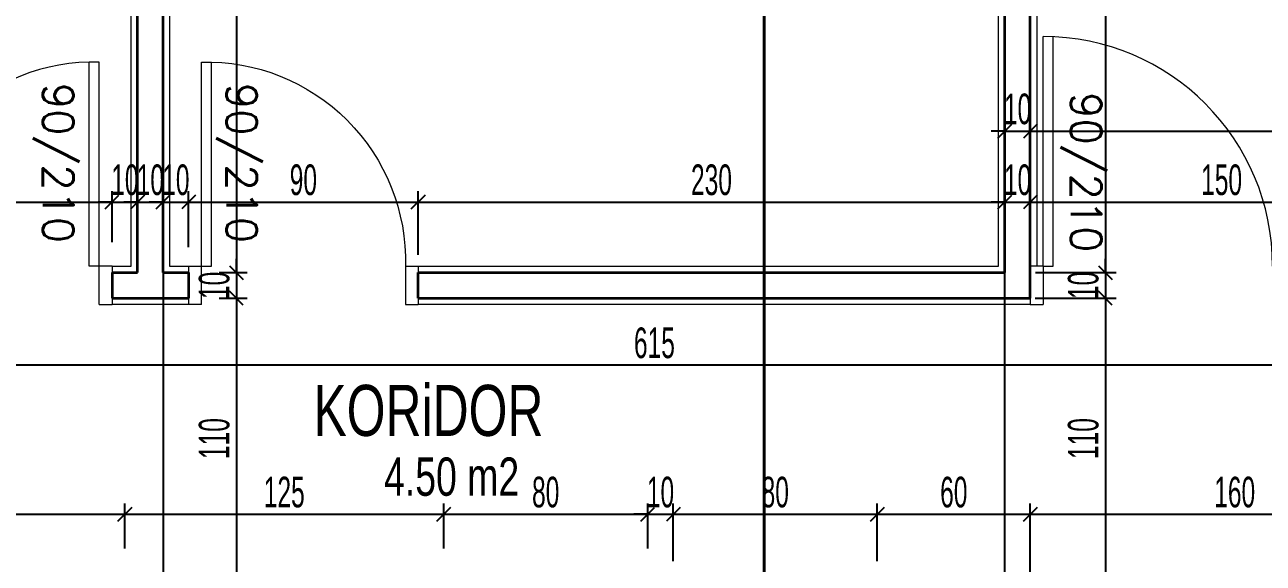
# Model space of a CAD drawing. Header units: inches. Extents: x -7543 to -822, y 102837 to 190349.
# Drawn here: x -829.9667 to -829.8696, y 102837.0617 to 102837.1038 of the extents above; entities that cross this region are included whole.
import ezdxf

# ---------------------------------------------------------------- set-up
doc = ezdxf.new("R2010")
doc.units = ezdxf.units.IN
doc.header["$MEASUREMENT"] = 0
doc.linetypes.add('DASHDOTX2', pattern=[2, 1, -0.5, 0, -0.5])
doc.linetypes.add('DASHED', pattern=[19.05, 12.7, -6.35])
doc.layers.get('0').update_dxf_attribs({"lineweight": 25})
for name, color, linetype, lineweight in [('AKS', 1, 'Continuous', 25), ('ICOL', 55, 'Continuous', 25), ('KESİT', 7, 'Continuous', 40), ('SIVA', 150, 'Continuous', 15), ('YAZI', 7, 'Continuous', 25)]:
    doc.layers.add(name, color=color, linetype=linetype, lineweight=lineweight)
doc.layers.add('DUVAR', color=7, linetype='Continuous', lineweight=35, true_color=0xfc4642)
doc.layers.add('KAPI', color=7, linetype='Continuous', lineweight=18, true_color=0xffb360)
doc.styles.add('arıal', font='arial.ttf', dxfattribs={"width": 0.7})
doc.styles.add('OLCU', font='tromand.shx', dxfattribs={"width": 0.6, "height": 12})
doc.styles.add('TXTX', font='TXTX')

# ---------------------------------------------------------------- blocks, each defined once
blk = doc.blocks.new('_Oblique')
at = {"color": 0, "linetype": 'ByBlock', "lineweight": -2}
blk.add_line((-0.5, -0.5), (0.5, 0.5), dxfattribs=at)
blk = doc.blocks.new('A$C00897202')
at = {"layer": 'KAPI'}
for p, q in [((81, 15), (81, 95)), ((85, 15), (85, 95)), ((5, 15), (0, 15)), ((5, 15), (5, 0)), ((85, 15), (81, 15)), ((85, 0), (85, 15)), ((90, 15), (85, 15)), ((5, 0), (0, 0)), ((85, 0), (90, 0))]:
    blk.add_line(p, q, dxfattribs=at)
blk.add_arc((83, 17), 78.03, 88.5312, 181.4688, dxfattribs=at)

msp = doc.modelspace()

# ---------------------------------------------------------------- linework, layer by layer
at = {"layer": 'AKS', "linetype": 'DASHDOTX2', "ltscale": 10}
for p, q in [((-829.95582, 102837.241781), (-829.95582, 102836.729325)), ((-829.889832, 102837.241781), (-829.889832, 102836.729325))]:
    msp.add_line(p, q, dxfattribs=at)
at = {"layer": 'DUVAR'}
for p, q in [((-829.95582, 102837.084431), (-829.95582, 102837.160431)), ((-829.95782, 102837.084431), (-829.95782, 102837.156431)), ((-829.88982, 102837.084431), (-829.88982, 102837.150431)), ((-829.88782, 102837.082431), (-829.88782, 102837.150431)), ((-829.95982, 102837.084431), (-829.95782, 102837.084431)), ((-829.95982, 102837.084431), (-829.95982, 102837.082431)), ((-829.95582, 102837.084431), (-829.95382, 102837.084431)), ((-829.95382, 102837.084431), (-829.95382, 102837.082431)), ((-829.93582, 102837.084431), (-829.88982, 102837.084431)), ((-829.93582, 102837.082431), (-829.93582, 102837.084431)), ((-829.95982, 102837.082431), (-829.95382, 102837.082431)), ((-829.93582, 102837.082431), (-829.88782, 102837.082431))]:
    msp.add_line(p, q, dxfattribs=at)
at = {"layer": 'ICOL'}
for p, q in [((-829.881932, 102837.186431), (-829.881932, 102837.084431)), ((-829.950077, 102837.160431), (-829.950077, 102837.084431)), ((-829.88982, 102837.095516), (-829.8909, 102837.095516)), ((-829.88982, 102837.095516), (-829.88782, 102837.095516)), ((-829.88782, 102837.095516), (-829.77532, 102837.095516)), ((-829.88782, 102837.095516), (-829.88674, 102837.095516)), ((-829.97782, 102837.089964), (-829.95982, 102837.089964)), ((-829.95982, 102837.089964), (-829.9609, 102837.089964)), ((-829.95982, 102837.089964), (-829.95782, 102837.089964)), ((-829.95782, 102837.089964), (-829.9589, 102837.089964)), ((-829.95782, 102837.089964), (-829.95582, 102837.089964)), ((-829.95782, 102837.089964), (-829.95674, 102837.089964)), ((-829.95582, 102837.089964), (-829.9569, 102837.089964)), ((-829.95582, 102837.089964), (-829.95382, 102837.089964)), ((-829.95582, 102837.089964), (-829.95474, 102837.089964)), ((-829.95382, 102837.089964), (-829.93582, 102837.089964)), ((-829.95382, 102837.089964), (-829.95274, 102837.089964)), ((-829.93582, 102837.089964), (-829.88982, 102837.089964)), ((-829.88982, 102837.089964), (-829.8909, 102837.089964)), ((-829.88982, 102837.089964), (-829.88782, 102837.089964)), ((-829.88782, 102837.089964), (-829.85782, 102837.089964)), ((-829.88782, 102837.089964), (-829.88674, 102837.089964)), ((-829.950077, 102837.084431), (-829.950077, 102837.085511)), ((-829.881932, 102837.084431), (-829.881932, 102837.085511)), ((-829.950077, 102837.084431), (-829.950077, 102837.082431)), ((-829.881932, 102837.084431), (-829.881932, 102837.082431)), ((-829.950077, 102837.082431), (-829.950077, 102837.060431)), ((-829.950077, 102837.082431), (-829.950077, 102837.081351)), ((-829.881932, 102837.082431), (-829.881932, 102837.060431)), ((-829.881932, 102837.082431), (-829.881932, 102837.081351)), ((-829.85577, 102837.077192), (-829.97882, 102837.077192)), ((-829.97882, 102837.0655), (-829.95882, 102837.0655)), ((-829.95882, 102837.0655), (-829.93382, 102837.0655)), ((-829.93382, 102837.0655), (-829.91782, 102837.0655)), ((-829.91782, 102837.0655), (-829.9189, 102837.0655)), ((-829.91782, 102837.0655), (-829.91582, 102837.0655)), ((-829.91582, 102837.0655), (-829.89982, 102837.0655)), ((-829.91582, 102837.0655), (-829.91474, 102837.0655)), ((-829.89982, 102837.0655), (-829.88782, 102837.0655)), ((-829.88782, 102837.0655), (-829.85577, 102837.0655))]:
    msp.add_line(p, q, dxfattribs=at)
at = {"layer": 'ICOL', "color": 53}
for p, q in [((-829.88982, 102837.096264), (-829.88982, 102837.096356)), ((-829.88782, 102837.096264), (-829.88782, 102837.096356)), ((-829.88782, 102837.096264), (-829.88782, 102837.096356)), ((-829.95982, 102837.086831), (-829.95982, 102837.090804)), ((-829.95982, 102837.086831), (-829.95982, 102837.090804)), ((-829.95782, 102837.091182), (-829.95782, 102837.090804)), ((-829.95782, 102837.091182), (-829.95782, 102837.090804)), ((-829.95582, 102837.089931), (-829.95582, 102837.090804)), ((-829.95582, 102837.089931), (-829.95582, 102837.090804)), ((-829.95382, 102837.086415), (-829.95382, 102837.090804)), ((-829.95382, 102837.086415), (-829.95382, 102837.090804)), ((-829.93582, 102837.085831), (-829.93582, 102837.090804)), ((-829.93582, 102837.085831), (-829.93582, 102837.090804)), ((-829.88982, 102837.088364), (-829.88982, 102837.090804)), ((-829.88982, 102837.088364), (-829.88982, 102837.090804)), ((-829.88782, 102837.087961), (-829.88782, 102837.090804)), ((-829.88782, 102837.087961), (-829.88782, 102837.090804)), ((-829.95142, 102837.084431), (-829.949237, 102837.084431)), ((-829.95142, 102837.084431), (-829.949237, 102837.084431)), ((-829.88742, 102837.084431), (-829.881092, 102837.084431)), ((-829.88742, 102837.084431), (-829.881092, 102837.084431)), ((-829.95142, 102837.082431), (-829.949237, 102837.082431)), ((-829.95142, 102837.082431), (-829.949237, 102837.082431)), ((-829.887432, 102837.082431), (-829.881092, 102837.082431)), ((-829.887432, 102837.082431), (-829.881092, 102837.082431)), ((-829.95882, 102837.062831), (-829.95882, 102837.06634)), ((-829.95882, 102837.062831), (-829.95882, 102837.06634)), ((-829.93382, 102837.062831), (-829.93382, 102837.06634)), ((-829.93382, 102837.062831), (-829.93382, 102837.06634)), ((-829.91782, 102837.062831), (-829.91782, 102837.06634)), ((-829.91782, 102837.062831), (-829.91782, 102837.06634)), ((-829.91582, 102837.061831), (-829.91582, 102837.06634)), ((-829.91582, 102837.061831), (-829.91582, 102837.06634)), ((-829.89982, 102837.061831), (-829.89982, 102837.06634)), ((-829.89982, 102837.061831), (-829.89982, 102837.06634)), ((-829.88782, 102837.053881), (-829.88782, 102837.06634)), ((-829.88782, 102837.053881), (-829.88782, 102837.06634))]:
    msp.add_line(p, q, dxfattribs=at)
at = {"layer": 'KAPI'}
for p, q in [((-829.88682, 102837.084931), (-829.88682, 102837.102931)), ((-829.88602, 102837.084931), (-829.88602, 102837.102913)), ((-829.95982, 102837.084931), (-829.95982, 102837.081931)), ((-829.95382, 102837.084931), (-829.95382, 102837.081931)), ((-829.93582, 102837.084931), (-829.93582, 102837.081931)), ((-829.88682, 102837.084931), (-829.88782, 102837.084931)), ((-829.88782, 102837.084931), (-829.88782, 102837.081931)), ((-829.88682, 102837.084931), (-829.88682, 102837.081931)), ((-829.88682, 102837.084931), (-829.88602, 102837.084931)), ((-829.88782, 102837.081931), (-829.88682, 102837.081931))]:
    msp.add_line(p, q, dxfattribs=at)
msp.add_arc((-829.88682, 102837.084931), 0.018, 0, 90, dxfattribs=at)
at = {"layer": 'KESİT', "linetype": 'DASHED'}
msp.add_line((-829.908699, 102837.250593), (-829.908699, 102837.02463), dxfattribs=at)
at = {"layer": 'SIVA'}
for p, q in [((-829.95532, 102837.160431), (-829.95532, 102837.084931)), ((-829.95832, 102837.084931), (-829.95832, 102837.155931)), ((-829.88732, 102837.150931), (-829.88732, 102837.084931)), ((-829.89032, 102837.084931), (-829.89032, 102837.149931)), ((-829.95982, 102837.084931), (-829.95832, 102837.084931)), ((-829.95532, 102837.084931), (-829.95382, 102837.084931)), ((-829.93582, 102837.084931), (-829.89032, 102837.084931)), ((-829.95382, 102837.081931), (-829.95982, 102837.081931)), ((-829.88782, 102837.081931), (-829.93582, 102837.081931))]:
    msp.add_line(p, q, dxfattribs=at)

# ---------------------------------------------------------------- block references
at = {"layer": 'ICOL', "xscale": 0.001080000000001746, "yscale": 0.001080000000001746, "zscale": 0.001080000000001746}
for p in [(-829.88982, 102837.095516), (-829.95982, 102837.089964), (-829.95982, 102837.089964), (-829.95782, 102837.089964), (-829.95582, 102837.089964), (-829.93582, 102837.089964), (-829.88982, 102837.089964), (-829.88982, 102837.089964), (-829.95882, 102837.0655), (-829.93382, 102837.0655), (-829.91782, 102837.0655), (-829.91782, 102837.0655), (-829.89982, 102837.0655), (-829.88782, 102837.0655)]:
    msp.add_blockref('_Oblique', p, dxfattribs=at)
at = {"layer": 'ICOL'}
for p, xscale, yscale, zscale, rotation in [((-829.88782, 102837.095516), 0.001080000000001746, 0.001080000000001746, 0.001080000000001746, 180), ((-829.88782, 102837.095516), 0.001080000000001746, 0.001080000000001746, 0.001080000000001746, 180), ((-829.95782, 102837.089964), 0.001080000000001746, 0.001080000000001746, 0.001080000000001746, 180), ((-829.95582, 102837.089964), 0.001080000000001746, 0.001080000000001746, 0.001080000000001746, 180), ((-829.95382, 102837.089964), 0.001080000000001746, 0.001080000000001746, 0.001080000000001746, 180), ((-829.95382, 102837.089964), 0.001080000000001746, 0.001080000000001746, 0.001080000000001746, 180), ((-829.93582, 102837.089964), 0.001080000000001746, 0.001080000000001746, 0.001080000000001746, 180), ((-829.88782, 102837.089964), 0.001080000000001746, 0.001080000000001746, 0.001080000000001746, 180), ((-829.88782, 102837.089964), 0.001080000000001746, 0.001080000000001746, 0.001080000000001746, 180), ((-829.950077, 102837.084431), 0.001080000001820736, 0.001080000001820736, 0.001080000001820736, 270), ((-829.950077, 102837.084431), 0.001080000001820736, 0.001080000001820736, 0.001080000001820736, 270), ((-829.881932, 102837.084431), 0.001080000001820736, 0.001080000001820736, 0.001080000001820736, 270), ((-829.881932, 102837.084431), 0.001080000001820736, 0.001080000001820736, 0.001080000001820736, 270), ((-829.950077, 102837.082431), 0.001080000001820736, 0.001080000001820736, 0.001080000001820736, 90), ((-829.950077, 102837.082431), 0.001080000001820736, 0.001080000001820736, 0.001080000001820736, 90), ((-829.881932, 102837.082431), 0.001080000001820736, 0.001080000001820736, 0.001080000001820736, 90), ((-829.881932, 102837.082431), 0.001080000001820736, 0.001080000001820736, 0.001080000001820736, 90), ((-829.95882, 102837.0655), 0.001080000000001746, 0.001080000000001746, 0.001080000000001746, 180), ((-829.93382, 102837.0655), 0.001080000000001746, 0.001080000000001746, 0.001080000000001746, 180), ((-829.91582, 102837.0655), 0.001080000000001746, 0.001080000000001746, 0.001080000000001746, 180), ((-829.91582, 102837.0655), 0.001080000000001746, 0.001080000000001746, 0.001080000000001746, 180), ((-829.89982, 102837.0655), 0.001080000000001746, 0.001080000000001746, 0.001080000000001746, 180), ((-829.88782, 102837.0655), 0.001080000000001746, 0.001080000000001746, 0.001080000000001746, 180)]:
    msp.add_blockref('_Oblique', p, dxfattribs=dict(at, xscale=xscale, yscale=yscale, zscale=zscale, rotation=rotation))
at = {"layer": 'KAPI', "xscale": 0.0001999999999497959, "yscale": 0.0001999999999497959, "zscale": 0.0001999999999497959}
msp.add_blockref('A$C00897202', (-829.97782, 102837.081931), dxfattribs=at)
at = {"layer": 'KAPI', "extrusion": (0, 0, -1), "xscale": 0.0001999999999497959, "yscale": 0.0001999999999497959, "zscale": -0.0002}
msp.add_blockref('A$C00897202', (829.93582, 102837.081931), dxfattribs=at)

# ---------------------------------------------------------------- texts
at = {"layer": 'ICOL', "char_height": 0.0024, "attachment_point": 5, "style": 'OLCU'}
for s, insert in [('\\A1;10', (-829.88882, 102837.097244)), ('\\A1;10', (-829.95882, 102837.091692)), ('\\A1;10', (-829.95682, 102837.091692)), ('\\A1;10', (-829.95482, 102837.091692)), ('\\A1;90', (-829.94482, 102837.091692)), ('\\A1;230', (-829.91282, 102837.091692)), ('\\A1;10', (-829.88882, 102837.091692)), ('\\A1;150', (-829.87282, 102837.091692)), ('\\A1;615', (-829.917295, 102837.07892)), ('\\A1;125', (-829.94632, 102837.067228)), ('\\A1;80', (-829.92582, 102837.067228)), ('\\A1;10', (-829.91682, 102837.067228)), ('\\A1;80', (-829.90782, 102837.067228)), ('\\A1;60', (-829.89382, 102837.067228)), ('\\A1;160', (-829.871795, 102837.067228))]:
    msp.add_mtext(s, dxfattribs=dict(at, insert=insert))
at = {"layer": 'ICOL', "char_height": 0.0024, "attachment_point": 5, "rotation": 90, "style": 'OLCU'}
for s, insert in [('\\A1;10', (-829.951805, 102837.083431)), ('\\A1;10', (-829.88366, 102837.083431)), ('\\A1;110', (-829.951805, 102837.071431)), ('\\A1;110', (-829.88366, 102837.071431))]:
    msp.add_mtext(s, dxfattribs=dict(at, insert=insert))
at = {"layer": 'KAPI', "style": 'TXTX'}
for p in [(-829.965244, 102837.099294), (-829.95086, 102837.099294), (-829.884646, 102837.09857)]:
    msp.add_text('90/210', height=0.0024, rotation=270, dxfattribs=at).set_placement(p)
at = {"layer": 'YAZI', "style": 'arıal', "width": 0.7}
for s, height, p in [('KORiDOR', 0.004, (-829.944032, 102837.07164)), ('4.50 m2', 0.003, (-829.938496, 102837.066952, -0.011684))]:
    msp.add_text(s, height=height, dxfattribs=at).set_placement(p)

doc.saveas('drawing.dxf')
